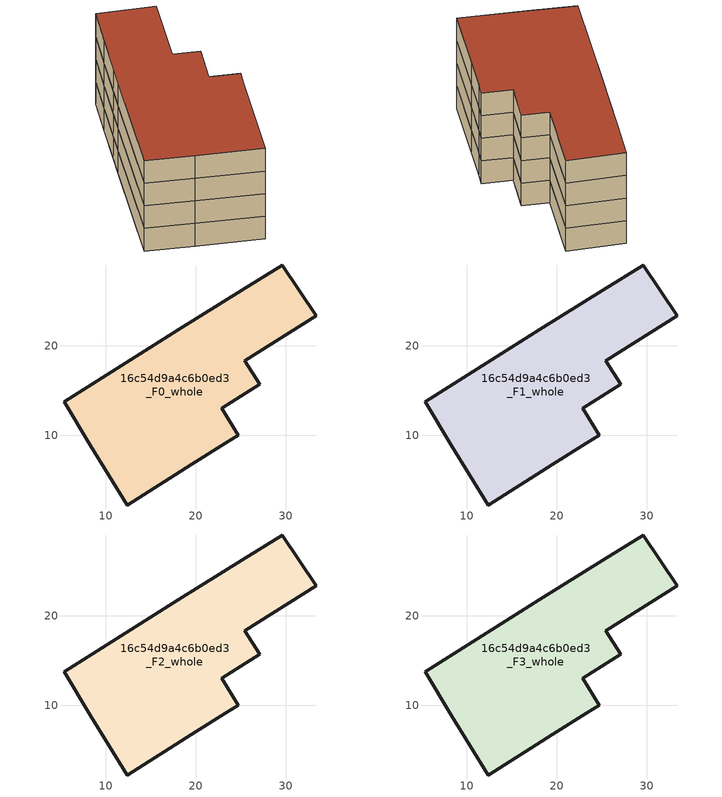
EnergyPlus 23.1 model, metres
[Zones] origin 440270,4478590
16c54d9a4c6b0ed3_F0_whole
 floor ground (EU_floor_Construction): 29.64,28.99 33.44,23.34 25.46,18.34 27.12,15.68 22.89,13.03 24.74,10.05 23.3,9.14 19.56,6.8 12.34,2.26 8.27,8.89 5.33,13.74 18.06,21.76 20.56,23.32 25.1,26.19 z0
 wall outside (EU_wall_Construction): 29.64,28.99 25.1,26.19 20.56,23.32 18.06,21.76 5.33,13.74 8.27,8.89 12.34,2.26 19.56,6.8 23.3,9.14 24.74,10.05 22.89,13.03 27.12,15.68 25.46,18.34 33.44,23.34 29.64,28.99 z0:3
16c54d9a4c6b0ed3_F1_whole
 floor to 16c54d9a4c6b0ed3_F0_whole (EU_floor_Construction): 29.64,28.99 33.44,23.34 25.46,18.34 27.12,15.68 22.89,13.03 24.74,10.05 23.3,9.14 19.56,6.8 12.34,2.26 8.27,8.89 5.33,13.74 18.06,21.76 20.56,23.32 25.1,26.19 z3
 wall outside (EU_wall_Construction): 29.64,28.99 25.1,26.19 20.56,23.32 18.06,21.76 5.33,13.74 8.27,8.89 12.34,2.26 19.56,6.8 23.3,9.14 24.74,10.05 22.89,13.03 27.12,15.68 25.46,18.34 33.44,23.34 29.64,28.99 z3:6
16c54d9a4c6b0ed3_F2_whole
 floor to 16c54d9a4c6b0ed3_F1_whole (EU_floor_Construction): 29.64,28.99 33.44,23.34 25.46,18.34 27.12,15.68 22.89,13.03 24.74,10.05 23.3,9.14 19.56,6.8 12.34,2.26 8.27,8.89 5.33,13.74 18.06,21.76 20.56,23.32 25.1,26.19 z6
 wall outside (EU_wall_Construction): 29.64,28.99 25.1,26.19 20.56,23.32 18.06,21.76 5.33,13.74 8.27,8.89 12.34,2.26 19.56,6.8 23.3,9.14 24.74,10.05 22.89,13.03 27.12,15.68 25.46,18.34 33.44,23.34 29.64,28.99 z6:9
16c54d9a4c6b0ed3_F3_whole
 floor to 16c54d9a4c6b0ed3_F2_whole (EU_floor_Construction): 29.64,28.99 33.44,23.34 25.46,18.34 27.12,15.68 22.89,13.03 24.74,10.05 23.3,9.14 19.56,6.8 12.34,2.26 8.27,8.89 5.33,13.74 18.06,21.76 20.56,23.32 25.1,26.19 z9
 wall outside (EU_wall_Construction): 29.64,28.99 25.1,26.19 20.56,23.32 18.06,21.76 5.33,13.74 8.27,8.89 12.34,2.26 19.56,6.8 23.3,9.14 24.74,10.05 22.89,13.03 27.12,15.68 25.46,18.34 33.44,23.34 29.64,28.99 z9:12
 roof outside (EU_roof_Construction): 24.74,10.05 22.89,13.03 27.12,15.68 25.46,18.34 33.44,23.34 29.64,28.99 25.1,26.19 20.56,23.32 18.06,21.76 5.33,13.74 8.27,8.89 12.34,2.26 19.56,6.8 23.3,9.14 z12
[Building]
EU S2 Campaign: North Axis=0; Terrain=City; Solar Distribution=FullExterior
[Site:Location]
Madrid: Latitude=40.5; Longitude=-3.5; Time Zone=1; Elevation=609
[SizingPeriod:WeatherFileDays]
AnnualSizingPeriod: Begin Month=1; Begin Day of Month=1; End Month=12; End Day of Month=31; Day of Week for Start Day=Monday; Use Weather File Daylight Saving Period=No; Use Weather File Rain and Snow Indicators=No
[MATERIAL]
EU_InternalMass_Material: Roughness=MediumRough; Thickness=0.1; Conductivity=1; Density=1800; Specific Heat=900; Thermal Absorptance=0.9; Solar Absorptance=0.7; Visible Absorptance=0.7
[MATERIAL:NOMASS] Roughness=MediumRough; Thermal Absorptance=0.9; Solar Absorptance=0.7; Visible Absorptance=0.7
Name | Thermal Resistance
EU_wall_NoMass | 0.419739
EU_roof_NoMass | 0.352165
EU_floor_NoMass | 0.608284
[CONSTRUCTION]
EU_wall_Construction: EU_wall_NoMass
EU_roof_Construction: EU_roof_NoMass
EU_floor_Construction: EU_floor_NoMass
EU_InternalMass_Construction: EU_InternalMass_Material
[ZONE] Type=1; Multiplier=1; Ceiling Height=autocalculate; Volume=928.982; Floor Area=autocalculate; Part of Total Floor Area=Yes
16c54d9a4c6b0ed3_F0_whole; 16c54d9a4c6b0ed3_F1_whole; 16c54d9a4c6b0ed3_F2_whole; 16c54d9a4c6b0ed3_F3_whole
[INTERNALMASS] Construction=EU_InternalMass_Construction; Surface Area=309.661
Name | Zone or ZoneList
16c54d9a4c6b0ed3_F0_whole_EU_InternalMass | 16c54d9a4c6b0ed3_F0_whole
16c54d9a4c6b0ed3_F1_whole_EU_InternalMass | 16c54d9a4c6b0ed3_F1_whole
16c54d9a4c6b0ed3_F2_whole_EU_InternalMass | 16c54d9a4c6b0ed3_F2_whole
16c54d9a4c6b0ed3_F3_whole_EU_InternalMass | 16c54d9a4c6b0ed3_F3_whole
[OTHEREQUIPMENT] Fuel Type=Electricity; Design Level Calculation Method=Watts/Area; Power per Zone Floor Area=1; Fraction Latent=0; Fraction Radiant=0; Fraction Lost=0; Carbon Dioxide Generation Rate=0; EndUse Subcategory=EU_Step8_InternalGains
Name | Zone or ZoneList or Space or SpaceList | Schedule
EU_Step8_InternalGain_16c54d9a4c6b0ed3_F0_whole_f000 | 16c54d9a4c6b0ed3_F0_whole | EU_Step8_GainSchedule_16c54d9a4c6b0ed3_F0_whole_f000
EU_Step8_InternalGain_16c54d9a4c6b0ed3_F1_whole_f000 | 16c54d9a4c6b0ed3_F1_whole | EU_Step8_GainSchedule_16c54d9a4c6b0ed3_F1_whole_f000
EU_Step8_InternalGain_16c54d9a4c6b0ed3_F2_whole_f000 | 16c54d9a4c6b0ed3_F2_whole | EU_Step8_GainSchedule_16c54d9a4c6b0ed3_F2_whole_f000
EU_Step8_InternalGain_16c54d9a4c6b0ed3_F3_whole_f000 | 16c54d9a4c6b0ed3_F3_whole | EU_Step8_GainSchedule_16c54d9a4c6b0ed3_F3_whole_f000
[ZONEVENTILATION:DESIGNFLOWRATE] Schedule=EU_AlwaysOn; Design Flow Rate Calculation Method=AirChanges/Hour; Air Changes per Hour=0.703302; Ventilation Type=Natural; Fan Pressure Rise=0; Fan Total Efficiency=1; Constant Term Coefficient=1; Temperature Term Coefficient=0; Velocity Term Coefficient=0; Velocity Squared Term Coefficient=0; Minimum Indoor Temperature=-100; Maximum Indoor Temperature=100; Delta Temperature=-100; Minimum Outdoor Temperature=-100; Maximum Outdoor Temperature=100; Maximum Wind Speed=40
Name | Zone or ZoneList or Space or SpaceList
EU_ConstantAir_16c54d9a4c6b0ed3_F0_whole | 16c54d9a4c6b0ed3_F0_whole
EU_ConstantAir_16c54d9a4c6b0ed3_F1_whole | 16c54d9a4c6b0ed3_F1_whole
EU_ConstantAir_16c54d9a4c6b0ed3_F2_whole | 16c54d9a4c6b0ed3_F2_whole
EU_ConstantAir_16c54d9a4c6b0ed3_F3_whole | 16c54d9a4c6b0ed3_F3_whole
[HVACTEMPLATE:THERMOSTAT] Constant Heating Setpoint=20; Constant Cooling Setpoint=50
EU_HeatOnly_16c54d9a4c6b0ed3_F0_whole; EU_HeatOnly_16c54d9a4c6b0ed3_F1_whole; EU_HeatOnly_16c54d9a4c6b0ed3_F2_whole; EU_HeatOnly_16c54d9a4c6b0ed3_F3_whole
[HVACTEMPLATE:ZONE:IDEALLOADSAIRSYSTEM] System Availability Schedule=EU_AlwaysOn; Maximum Heating Supply Air Temperature=50; Minimum Cooling Supply Air Temperature=13; Maximum Heating Supply Air Humidity Ratio=0.0156; Minimum Cooling Supply Air Humidity Ratio=0.0077; Heating Limit=NoLimit; Cooling Limit=NoLimit; Heating Availability Schedule=EU_AlwaysOn; Cooling Availability Schedule=EU_CoolingOff; Dehumidification Control Type=ConstantSensibleHeatRatio; Cooling Sensible Heat Ratio=0.7; Dehumidification Setpoint=60; Humidification Control Type=None; Humidification Setpoint=30; Outdoor Air Method=None; Outdoor Air Flow Rate per Person=0.00944; Outdoor Air Flow Rate per Zone Floor Area=0; Outdoor Air Flow Rate per Zone=0; Demand Controlled Ventilation Type=None; Outdoor Air Economizer Type=NoEconomizer; Heat Recovery Type=None; Sensible Heat Recovery Effectiveness=0.7; Latent Heat Recovery Effectiveness=0.65
Name | Template Thermostat
16c54d9a4c6b0ed3_F0_whole | EU_HeatOnly_16c54d9a4c6b0ed3_F0_whole
16c54d9a4c6b0ed3_F1_whole | EU_HeatOnly_16c54d9a4c6b0ed3_F1_whole
16c54d9a4c6b0ed3_F2_whole | EU_HeatOnly_16c54d9a4c6b0ed3_F2_whole
16c54d9a4c6b0ed3_F3_whole | EU_HeatOnly_16c54d9a4c6b0ed3_F3_whole
[SIZING:ZONE] Zone Cooling Design Supply Air Temperature Input Method=SupplyAirTemperature; Zone Cooling Design Supply Air Temperature=13; Zone Heating Design Supply Air Temperature Input Method=SupplyAirTemperature; Zone Heating Design Supply Air Temperature=50; Zone Cooling Design Supply Air Humidity Ratio=0.008; Zone Heating Design Supply Air Humidity Ratio=0.008; Cooling Design Air Flow Method=DesignDay; Cooling Design Air Flow Rate=0; Cooling Minimum Air Flow per Zone Floor Area=0.000762; Cooling Minimum Air Flow=0; Cooling Minimum Air Flow Fraction=0.2; Heating Design Air Flow Method=DesignDay; Heating Design Air Flow Rate=0; Heating Maximum Air Flow per Zone Floor Area=0.002032; Heating Maximum Air Flow=0.141576; Heating Maximum Air Flow Fraction=0.3; Account for Dedicated Outdoor Air System=No; Dedicated Outdoor Air System Control Strategy=NeutralSupplyAir; Dedicated Outdoor Air Low Setpoint Temperature for Design=autosize; Dedicated Outdoor Air High Setpoint Temperature for Design=autosize; Zone Load Sizing Method=Sensible Load Only No Latent Load; Zone Latent Cooling Design Supply Air Humidity Ratio Input Method=HumidityRatioDifference; Zone Cooling Design Supply Air Humidity Ratio Difference=0.005; Zone Latent Heating Design Supply Air Humidity Ratio Input Method=HumidityRatioDifference; Zone Humidification Design Supply Air Humidity Ratio Difference=0.005
16c54d9a4c6b0ed3_F0_whole; 16c54d9a4c6b0ed3_F1_whole; 16c54d9a4c6b0ed3_F2_whole; 16c54d9a4c6b0ed3_F3_whole
[SCHEDULE:CONSTANT]
Name | Hourly Value
EU_AlwaysOn | 1
EU_CoolingOff | 0
[SCHEDULE:FILE] Column Number=1; Rows to Skip at Top=0; Number of Hours of Data=8760; Column Separator=Comma; Interpolate to Timestep=No; Minutes per Item=60; Adjust Schedule for Daylight Savings=Yes
Name | File
EU_Step8_GainSchedule_16c54d9a4c6b0ed3_F0_whole_f000 | C:\Users\o_iseri\Desktop\OpenUBEM\openubem\outputs\eu_evidence\EU-11\ES-MAD-BERRUGUETE\idfs\16c54d9a4c6b0ed3\16c54d9a4c6b0ed3_F0_whole_f000_gain.csv
EU_Step8_GainSchedule_16c54d9a4c6b0ed3_F1_whole_f000 | C:\Users\o_iseri\Desktop\OpenUBEM\openubem\outputs\eu_evidence\EU-11\ES-MAD-BERRUGUETE\idfs\16c54d9a4c6b0ed3\16c54d9a4c6b0ed3_F1_whole_f000_gain.csv
EU_Step8_GainSchedule_16c54d9a4c6b0ed3_F2_whole_f000 | C:\Users\o_iseri\Desktop\OpenUBEM\openubem\outputs\eu_evidence\EU-11\ES-MAD-BERRUGUETE\idfs\16c54d9a4c6b0ed3\16c54d9a4c6b0ed3_F2_whole_f000_gain.csv
EU_Step8_GainSchedule_16c54d9a4c6b0ed3_F3_whole_f000 | C:\Users\o_iseri\Desktop\OpenUBEM\openubem\outputs\eu_evidence\EU-11\ES-MAD-BERRUGUETE\idfs\16c54d9a4c6b0ed3\16c54d9a4c6b0ed3_F3_whole_f000_gain.csv
